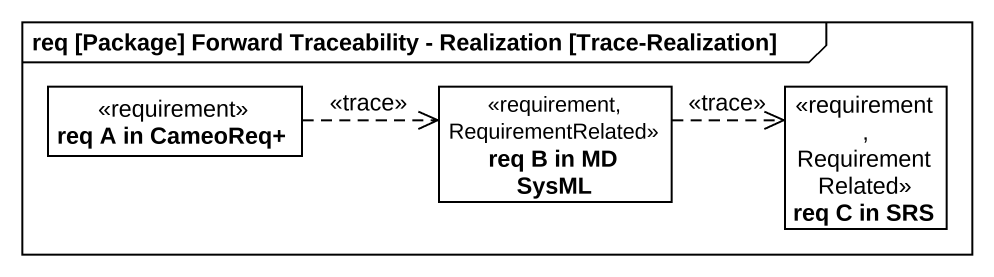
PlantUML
@startuml
mainframe req [Package] Forward Traceability - Realization [Trace-Realization]
hide circle
hide empty members
class "req A in CameoReq+" as req_A_in_CameoReq <<requirement>> #FFFFFF
class "req B in MD SysML" as req_B_in_MD_SysML <<requirement, RequirementRelated>> #FFFFFF
class "req C in SRS" as req_C_in_SRS <<requirement, RequirementRelated>> #FFFFFF
req_A_in_CameoReq .right.> req_B_in_MD_SysML : <<trace>>
req_B_in_MD_SysML .right.> req_C_in_SRS : <<trace>>
@enduml
